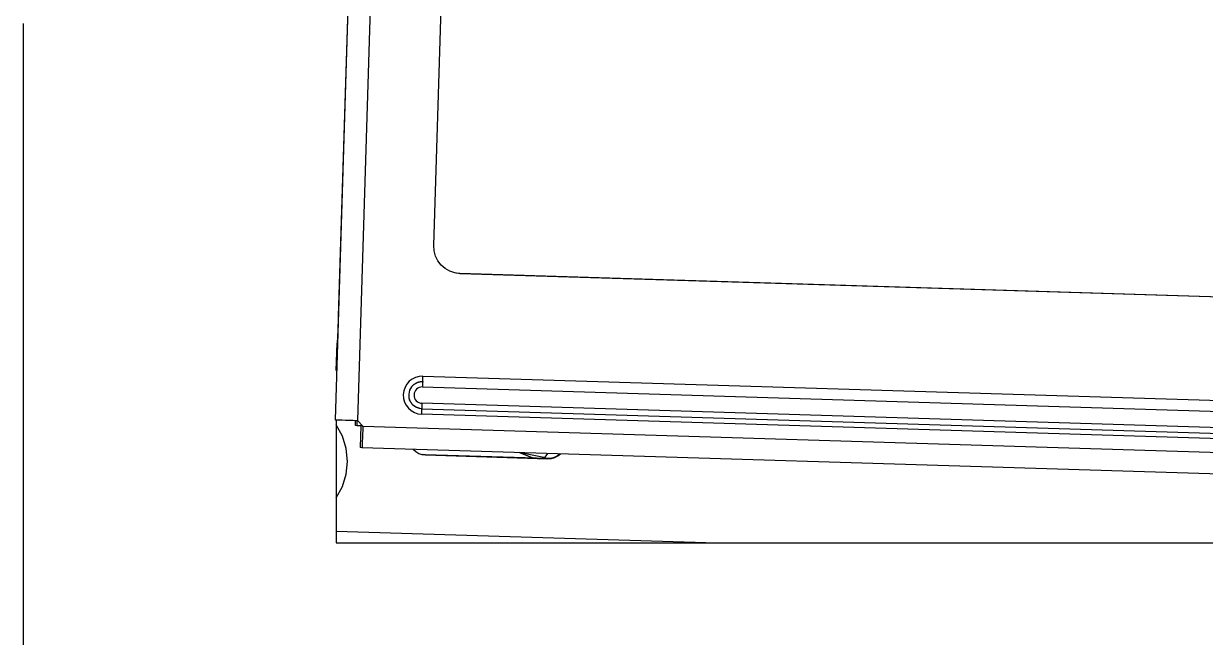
# Model space of a CAD drawing. Extents: x 2.75 to 8.34, y 2.35 to 7.17.
# Drawn here: x 2.7505 to 3.1775, y 3.586 to 3.8078 of the extents above; entities that cross this region are included whole.
import ezdxf

# ---------------------------------------------------------------- set-up
doc = ezdxf.new("R2010")
doc.units = 0
doc.header["$LTSCALE"] = 0.5
doc.layers.add('TANGENT_LINES', color=7, linetype='CONTINUOUS')
doc.layers.add('VISIBLE', color=7, linetype='CONTINUOUS')

msp = doc.modelspace()

# ---------------------------------------------------------------- linework, layer by layer
at = {"layer": 'TANGENT_LINES'}
for p, q in [((2.863202715246482, 3.664659411587753), (2.870716604387719, 3.908638016865824)), ((2.878654819775383, 3.908383384149495), (2.871140930634146, 3.664404778871423)), ((2.908222265681883, 3.71742265308368), (2.908154038813819, 3.717435000418593)), ((2.894384926541381, 3.668616619307638), (3.533821493888186, 3.648930932063953)), ((2.894393454900167, 3.668615075890566), (2.894384926541643, 3.668616619307433)), ((2.894393454899886, 3.668615075890675), (3.533830022246691, 3.64892938864699)), ((3.533865033087386, 3.650901588293215), (2.894428465668683, 3.670587275539113)), ((3.533786483173719, 3.646958732413585), (2.894349915646814, 3.666644419662814)), ((2.87304783188584, 3.662376638130322), (3.554785587533905, 3.64138866696129)), ((2.895664021006934, 3.651936951763486), (2.895519038912299, 3.651963189850178)), ((2.939932706438611, 3.650574096492672), (2.939787724343976, 3.650600334579363))]:
    msp.add_line(p, q, dxfattribs=at)
for points in [[(2.894687905942409, 3.678454466294643), (2.894686274327945, 3.678435386577442), (2.894684643385744, 3.678415965088937), (2.894683013788068, 3.678395860057825), (2.89468138620718, 3.678374729712802), (2.894679761315343, 3.678352232282565), (2.894678139784821, 3.67832802599581), (2.894676522286903, 3.678301769375323), (2.89467490906527, 3.678273250312095), (2.894673299267055, 3.67824258844732), (2.894671691866074, 3.678209955855338), (2.894670085836146, 3.678175524610491), (2.89466848015109, 3.678139466787118), (2.894666873784725, 3.678101954459561), (2.894665265710868, 3.678063159702161), (2.894663654903339, 3.678023254589258), (2.894662040335958, 3.677982411195195), (2.894660420982541, 3.677940801594311), (2.894658795816907, 3.677898597860948), (2.894657163877328, 3.677855966805164), (2.894655525285703, 3.677812986727361), (2.894653881063647, 3.677769662440198), (2.894652232260047, 3.677725996529053), (2.894650579923788, 3.677681991579302), (2.894648925103755, 3.677637650176321), (2.894647268848832, 3.677592974905486), (2.894645612207906, 3.677547968352175), (2.89464395622986, 3.677502633101765), (2.894642301963582, 3.677456971739632), (2.894640650457957, 3.677410986851152), (2.894639002761867, 3.677364681021704), (2.8946373599242, 3.677318056836662), (2.894635722993841, 3.677271116881403), (2.894634093003482, 3.677223863926708), (2.894632470348641, 3.67717630803942), (2.89463085459262, 3.677128468815776), (2.894629245242645, 3.677080366494087), (2.894627641805943, 3.677032021312663), (2.894626043789741, 3.676983453509815), (2.894624450701268, 3.676934683323856), (2.894622862047749, 3.676885730993096), (2.894621277336413, 3.676836616755846), (2.894619696074485, 3.676787360850417), (2.894618117769196, 3.676737983515122), (2.894616541927769, 3.67668850498827), (2.894614968057434, 3.676638945508174), (2.894613395665417, 3.676589325313145), (2.894611824258945, 3.676539664641493), (2.894610253345246, 3.676489983731528)], [(2.894696434300916, 3.678452922876099), (2.894698065915343, 3.678472002593298), (2.894699696857509, 3.678491424081804), (2.89470132645515, 3.678511529112918), (2.894702954036005, 3.678532659457946), (2.894704578927812, 3.678555156888193), (2.894706200458308, 3.678579363174962), (2.894707817956202, 3.678605619795469), (2.894709431177815, 3.678634138858722), (2.894711040976015, 3.678664800723526), (2.894712648376985, 3.678697433315541), (2.894714254406903, 3.678731864560424), (2.894715860091953, 3.678767922383834), (2.894717466458315, 3.678805434711431), (2.89471907453217, 3.678844229468873), (2.894720685339699, 3.678884134581819), (2.894722299907083, 3.678924977975926), (2.894723919260503, 3.678966587576855), (2.894725544426139, 3.679008791310262), (2.894727176365723, 3.67905142236609), (2.894728814957352, 3.679094402443936), (2.894730459179411, 3.679137726731141), (2.894732107983017, 3.67918139264233), (2.894733760319281, 3.679225397592125), (2.89473541513932, 3.679269738995149), (2.894737071394248, 3.679314414266025), (2.894738728035181, 3.679359420819377), (2.894740384013233, 3.679404756069829), (2.894742038279519, 3.679450417432003), (2.894743689785153, 3.679496402320524), (2.894745337481251, 3.679542708150013), (2.894746980318927, 3.679589332335095), (2.894748617249297, 3.679636272290392), (2.894750247239666, 3.679683525245126), (2.894751869894518, 3.679731081132452), (2.894753485650551, 3.679778920356133), (2.894755095000539, 3.67982702267786), (2.894756698437254, 3.679875367859321), (2.89475829645347, 3.679923935662206), (2.894759889541958, 3.679972705848201), (2.894761478195491, 3.680021658178997), (2.894763062906842, 3.680070772416283), (2.894764644168785, 3.680120028321747), (2.89476622247409, 3.680169405657078), (2.894767798315533, 3.680218884183964), (2.894769372185884, 3.680268443664096), (2.894770944577917, 3.68031806385916), (2.894772515984404, 3.680367724530847), (2.89477408689812, 3.680417405440847)], [(2.894349915737144, 3.666644419663211), (2.894351407595001, 3.666694195098014), (2.894352897717445, 3.666743950453987), (2.894354384369061, 3.666793665652302), (2.894355865814437, 3.666843320614129), (2.894357340318157, 3.666892895260638), (2.894358806144809, 3.666942369513001), (2.894360261558979, 3.666991723292386), (2.894361704825253, 3.667040936519967), (2.894363134208217, 3.667089989116913), (2.894364547972458, 3.667138861004394), (2.894365944382562, 3.667187532103582), (2.894367321703116, 3.667235982335647), (2.894368678198704, 3.667284191621759), (2.894370012133916, 3.66733213988309), (2.894371321773335, 3.667379807040809), (2.894372605487455, 3.667427173716145), (2.894373863085173, 3.667474230038287), (2.894375095412311, 3.667520972990639), (2.894376303337605, 3.667567399708025), (2.894377487729789, 3.667613507325275), (2.894378649457595, 3.667659292977218), (2.894379789389758, 3.667704753798678), (2.894380908395011, 3.667749886924482), (2.894382007342089, 3.667794689489461), (2.894383087099725, 3.66783915862844), (2.894384148536653, 3.667883291476247), (2.894385192521607, 3.667927085167711), (2.894386219923319, 3.667970536837655), (2.894387231610525, 3.668013643620911), (2.894388228246347, 3.668056399861164), (2.894389204858403, 3.668098723400764), (2.894390150283859, 3.668140448047435), (2.894391053042975, 3.668181403306933), (2.894391901656012, 3.668221418685016), (2.894392684643233, 3.66826032368744), (2.894393390524895, 3.668297947819965), (2.894394007821263, 3.668334120588348), (2.894394525052595, 3.668368671498346), (2.894394930739153, 3.668401430055716), (2.894395213401197, 3.668432225766217), (2.894395361558988, 3.668460888135605), (2.894395367493501, 3.668487304777801), (2.894395244980692, 3.668511695433489), (2.894395015420939, 3.668534397651048), (2.894394700223631, 3.668555749118103), (2.894394320798155, 3.668576087522281), (2.894393898553902, 3.668595750551208), (2.89439345490026, 3.668615075892509)], [(2.894428465704699, 3.67058727553498), (2.894426973846827, 3.670537500100232), (2.89442548372437, 3.670487744744315), (2.894423997072741, 3.670438029546055), (2.894422515627352, 3.670388374584284), (2.894421041123618, 3.670338799937829), (2.894419575296953, 3.670289325685522), (2.89441811988277, 3.670239971906191), (2.894416676616484, 3.670190758678666), (2.894415247233507, 3.670141706081775), (2.894413833469255, 3.670092834194349), (2.89441243705914, 3.670044163095216), (2.894411059738576, 3.669995712863207), (2.894409703242977, 3.669947503577149), (2.894408369307757, 3.669899555315874), (2.89440705966833, 3.669851888158211), (2.8944057759542, 3.669804521482928), (2.894404518356476, 3.669757465160841), (2.894403286029331, 3.669710722208546), (2.894402078104031, 3.669664295491213), (2.894400893711842, 3.669618187874017), (2.89439973198403, 3.669572402222131), (2.894398592051862, 3.669526941400726), (2.894397473046606, 3.669481808274976), (2.894396374099524, 3.669437005710052), (2.894395294341886, 3.66939253657113), (2.894394232904955, 3.669348403723379), (2.89439318892, 3.669304610031972), (2.894392161518285, 3.669261158362084), (2.894391149831078, 3.669218051578886), (2.894390153195255, 3.669175295338691), (2.894389176583199, 3.669132971799151), (2.894388231157745, 3.669091247152544), (2.89438732839863, 3.669050291893108), (2.894386479785595, 3.669010276515087), (2.89438569679838, 3.668971371512722), (2.894384990916723, 3.668933747380254), (2.894384373620365, 3.668897574611922), (2.894383856389044, 3.668863023701971), (2.894383450702501, 3.668830265144638), (2.894383168040473, 3.668799469434167), (2.894383019882702, 3.668770807064798), (2.894383013948212, 3.668744390422605), (2.894383136461046, 3.668719999766903), (2.894383366020826, 3.668697297549314), (2.894383681218163, 3.668675946082214), (2.894384060643669, 3.668655607677983), (2.894384482887953, 3.668635944648996), (2.894384926541627, 3.668616619307634)]]:
    msp.add_lwpolyline(points, dxfattribs=at)
for centre, radius, start, end in [((2.894562195490944, 3.673530889565292), 0.0068897409534864, 88.23762052102359, 268.2343807618209), ((2.894519495382798, 3.673538590965632), 0.0029527878833751, 88.23865867203048, 268.2333425568912)]:
    msp.add_arc(centre, radius, start, end, dxfattribs=at)
at = {"layer": 'VISIBLE'}
for p, q in [((2.864268753381293, 3.702058664196946), (2.869479999082805, 3.871269632593904)), ((2.898687759436157, 3.727563356828778), (2.90226291636432, 3.843649951212547)), ((2.750498576814149, 3.020381019739895), (2.750498576814149, 3.807782594543045)), ((2.908154038813818, 3.717435000418593), (2.906704243510377, 3.717587653831138)), ((3.522996892216536, 3.698506454986191), (2.908154038636743, 3.717435000423946)), ((3.5230651190846, 3.698494107651277), (2.908222265504806, 3.717422653089033)), ((2.863476794380139, 3.682469647101799), (2.863778150098111, 3.692254772538353)), ((2.863778150096657, 3.692254772491131), (2.863880490398752, 3.692236251488761)), ((2.894610253309235, 3.676489983732637), (3.534046820727939, 3.656804296486739)), ((2.894774086807982, 3.680417405443626), (3.534210654334887, 3.660731718194396)), ((2.892455892963369, 3.669078156236688), (2.891164735172118, 3.669957349855079)), ((2.894384926541654, 3.668616619307431), (2.893661441795011, 3.668692690526252)), ((2.89439345490026, 3.668615075892509), (2.893669970153922, 3.66869114711096)), ((2.86292980777426, 3.6647088009275), (2.863202715246433, 3.66465941158786)), ((2.863476794380139, 3.664648377578918), (2.863476794380139, 3.620139191143151)), ((2.870389537716452, 3.662562226240069), (2.870446946580616, 3.664426312114372)), ((2.870918170321765, 3.6644116907766), (2.870858597434387, 3.662477338312538)), ((2.872979605017826, 3.662388985463618), (2.8710727037677, 3.664417126206386)), ((2.871140930635764, 3.664404778871472), (2.873047831885889, 3.662376638128705)), ((2.870858597434387, 3.662477338312538), (2.870389537716452, 3.662562226240069)), ((2.872957281546496, 3.662412728246171), (2.870858597434387, 3.662477338312538)), ((2.87235486730831, 3.662431274164389), (2.872114651326064, 3.654631377305094)), ((2.872826094564684, 3.662416766967173), (2.872979605017525, 3.662388985463672)), ((2.872979605017525, 3.662388985463672), (2.873047831885689, 3.662376638128741)), ((2.872737221497141, 3.654518707874009), (2.872114651326064, 3.654631377305094)), ((3.554474977145107, 3.633530736704981), (2.872737221497043, 3.654518707874012)), ((2.895519038913982, 3.651963189850126), (2.894576671965033, 3.652062414568332)), ((2.939787724346501, 3.650600334579285), (2.895519038914821, 3.651963189850002)), ((2.895664021009456, 3.65193695176331), (2.939932706441135, 3.650574096492595)), ((2.93456100518468, 3.650761244298848), (2.929528811390293, 3.652770322602039)), ((2.929629853168999, 3.652767211930933), (2.934662046963387, 3.650758133627742)), ((2.930660416535786, 3.652735485018274), (2.938456358239862, 3.651111977267075)), ((2.938270741087408, 3.650647036409485), (2.938456358240495, 3.651111977268758)), ((2.938526076639599, 3.65063917565194), (2.939922863961623, 3.652450331412041)), ((2.863476794380139, 3.624371061302111), (3.000937706686925, 3.620139191143151)), ((2.863476794380139, 3.620139191143151), (3.566924828088426, 3.620139191143151))]:
    msp.add_line(p, q, dxfattribs=at)
for points in [[(2.908222265681882, 3.71742265308368), (2.906308889103607, 3.717670768971875), (2.904480685842729, 3.718287412847835), (2.902807912725224, 3.719248887433247), (2.90135485348383, 3.720518243799034), (2.900177348370254, 3.722046701291969), (2.899320648245611, 3.723775522147828), (2.898817675615217, 3.72563826875072), (2.898687759435167, 3.727563356793411)], [(2.863880490398721, 3.692236251488866), (2.863902950065008, 3.692422271902509), (2.863936189947382, 3.692979206598651), (2.863978932655802, 3.693885652889247), (2.864029535611956, 3.695106776551681), (2.864086054172615, 3.696595650488409), (2.86414631636119, 3.698295058108995), (2.864208006335566, 3.700139692131604), (2.864268753384627, 3.702058664305211)], [(2.891105297617568, 3.677053428212241), (2.891115818606637, 3.677065127974183), (2.891128980341241, 3.677078716113464), (2.891147423566915, 3.677096081007423), (2.891173789029194, 3.677119111033398), (2.891210176698083, 3.677149270400243), (2.891256481799835, 3.677186293980393), (2.891312037764736, 3.677229475989984), (2.891376178022926, 3.677278110645036), (2.891448236004549, 3.677331492161571), (2.891527545139747, 3.677388914755615), (2.891613438858662, 3.677449672643189), (2.891705250591437, 3.677513060040315), (2.891802313768215, 3.677578371163017), (2.891903961819137, 3.677644900227316), (2.892009528174347, 3.677711941449235), (2.892118346263987, 3.677778789044797), (2.892229749518199, 3.677844737230024), (2.892343071367126, 3.677909080220941), (2.89245764524091, 3.677971112233567), (2.892572804569694, 3.678030127483927), (2.89268788278362, 3.678085420188043), (2.892802213312831, 3.678136284561938), (2.892915252597463, 3.678182178421117), (2.893026953918906, 3.678223220364578), (2.893137395980873, 3.678259695799119), (2.893246657487082, 3.67829189013155), (2.89335481714125, 3.678320088768678), (2.893461953647093, 3.67834457711731), (2.89356814570833, 3.678365640584253), (2.893673472028676, 3.678383564576315), (2.893778011311852, 3.678398634500303), (2.893881842261572, 3.678411135763025), (2.893985043581554, 3.678421353771289), (2.894087693975514, 3.678429573931899), (2.894189872147173, 3.678436081651667), (2.894291656800244, 3.678441162337396), (2.894393126638447, 3.678445101395897), (2.894494360365499, 3.678448184233976), (2.894595436685115, 3.678450696258439), (2.894696434301014, 3.678452922876096)], [(2.891164735172118, 3.669957349855079), (2.891150914236868, 3.669966038978909), (2.89113678031697, 3.669975325675151), (2.891122020427771, 3.669985807516215), (2.891106321584622, 3.669998082074513), (2.891089370802872, 3.670012746922455), (2.891070855097872, 3.670030399632454), (2.891050461484972, 3.670051637776922), (2.891027876979522, 3.670077058928267), (2.891002788596871, 3.670107260658903), (2.890974883352369, 3.67014284054124), (2.890943861180926, 3.67018437252032), (2.89090972042139, 3.670231884818212), (2.890872758514938, 3.670284858656805), (2.890833285961978, 3.670342751375177), (2.890791613262921, 3.670405020312403), (2.890748050918177, 3.670471122807564), (2.890702909428156, 3.670540516199736), (2.890656499293267, 3.670612657827996), (2.89060913101392, 3.670687005031423), (2.890561115090526, 3.670763015149094), (2.890512762023495, 3.670840145520085), (2.890464382313237, 3.670917853483476), (2.890416286460161, 3.670995596378344), (2.890368784964678, 3.671072831543765), (2.890322188327198, 3.671149016318819), (2.89027680704813, 3.671223608042582), (2.890232951627885, 3.671296064054132), (2.890190932566872, 3.671365841692546), (2.890151060365503, 3.671432398296902), (2.890113645524186, 3.671495191206279), (2.890078998543331, 3.671553677759752), (2.890047429923349, 3.6716073152964), (2.890019250164649, 3.6716555611553), (2.889994769767641, 3.671697872675531), (2.889974299232738, 3.671733707196171), (2.889958149060345, 3.671762522056294), (2.889946629750876, 3.671783774594982), (2.88994000522775, 3.671796999342297), (2.889937422772198, 3.671803581414055), (2.889936887219708, 3.671806799275477)], [(2.893669970153922, 3.66869114711096), (2.893611561591248, 3.668708658067569), (2.893553277997747, 3.668726135951739), (2.893495244342592, 3.66874354769103), (2.893437585594955, 3.668760860213006), (2.89338042672401, 3.668778040445226), (2.893323892698931, 3.668795055315252), (2.893268108488889, 3.668811871750645), (2.893213199063057, 3.668828456678965), (2.89315928939061, 3.668844777027775), (2.893106504440719, 3.668860799724635), (2.893054969182558, 3.668876491697107), (2.893004808585299, 3.668891819872751), (2.892956147618116, 3.668906751179129), (2.892909111250181, 3.668921252543802), (2.892863824450668, 3.668935290894331), (2.892820412188749, 3.668948833158277), (2.892778999433598, 3.668961846263202), (2.892739711154387, 3.668974297136666), (2.892702672320289, 3.66898615270623), (2.892668007900477, 3.668997379899457), (2.892635842864125, 3.669007945643907), (2.892606302180405, 3.66901781686714), (2.89257951081849, 3.669026960496719), (2.892555593747554, 3.669035343460204), (2.892534675936768, 3.669042932685157), (2.892516878031976, 3.669049696243285), (2.892502082244774, 3.669055665306674), (2.892489812789809, 3.669060965789432), (2.892479564400634, 3.669065731407689), (2.8924708318108, 3.669070095877565), (2.89246310975386, 3.669074192915189), (2.892455892963369, 3.669078156236688)], [(2.863202715246584, 3.664659411587848), (2.863367245270324, 3.664652347296654), (2.863827891742922, 3.664636243590872), (2.864566952278767, 3.664611719326885), (2.865556025195928, 3.664579716958404), (2.866757100976868, 3.664541466318504), (2.868124022952883, 3.664498437357824), (2.869604261079001, 3.664452283655194), (2.871140930634149, 3.664404778871522)], [(2.863476794380138, 3.636365576473501), (2.865696410648713, 3.64047571787099), (2.867063876489858, 3.644942275372798), (2.867525718405176, 3.649590588341541), (2.867063876489859, 3.654238888758888), (2.865696410648714, 3.658705409097317), (2.863476794380139, 3.662815490172685)], [(2.873047831885939, 3.662376638130319), (2.872999234246694, 3.660841460391338), (2.872949882267191, 3.659365753173038), (2.872901672516326, 3.658006227076247), (2.87285645766779, 3.656815127926447), (2.872815975302855, 3.655838228996), (2.872781781136103, 3.655113071962961), (2.872755189230187, 3.654667524205445), (2.872737221497138, 3.654518707873911)], [(2.891199021181916, 3.653950343108668), (2.892143638197189, 3.653124756029007), (2.893231207539048, 3.652499400233514), (2.894419905906868, 3.652098324251719), (2.895664021006933, 3.651936951763487)], [(2.944345645547929, 3.652314171705978), (2.943354890203573, 3.651557113814694), (2.942236110917425, 3.651006620897912), (2.941031806440677, 3.650683604373812), (2.939787724345662, 3.65060033457941)], [(2.939932706438613, 3.65057409649277), (2.941184394886152, 3.65065863319925), (2.942395522055023, 3.650985828177811), (2.943519513134929, 3.651543098898354), (2.944513144199706, 3.652309015094297)]]:
    msp.add_lwpolyline(points, dxfattribs=at)
msp.add_arc((2.894545294194974, 3.67353393703195), 0.0049214245579418, 134.3455686216084, 200.5449823912048, dxfattribs=at)

doc.saveas('drawing.dxf')
